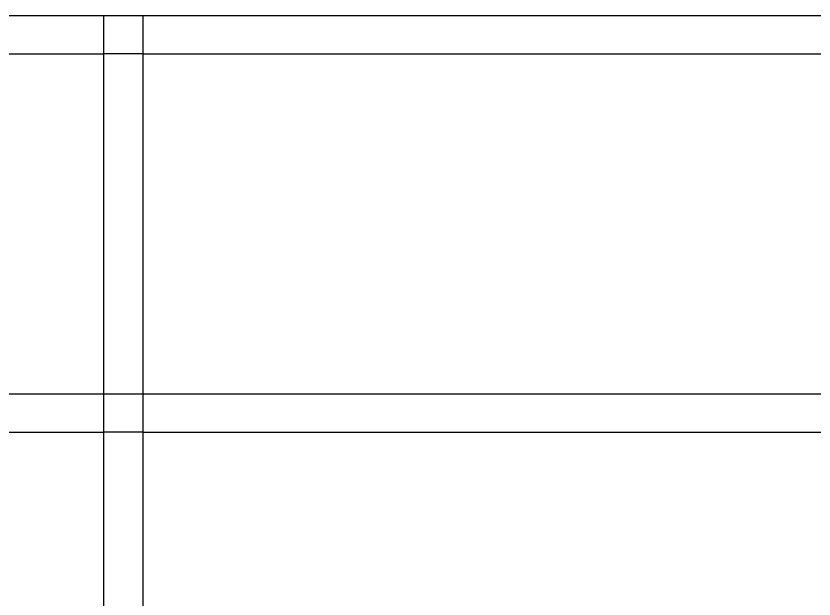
# Model space of a CAD drawing. Header units: metres. Extents: x 2.3 to 15.1, y 3 to 5.1.
# Drawn here: x 11.532 to 12.06, y 4.688 to 5.073 of the extents above; entities that cross this region are included whole.
import ezdxf

# ---------------------------------------------------------------- set-up
doc = ezdxf.new("R2010")
doc.units = ezdxf.units.M
doc.layers.add('Edges', color=7, linetype='Continuous')

# ---------------------------------------------------------------- blocks, each defined once
blk = doc.blocks.new('Chemistry Lab table fr')
at = {"layer": 'Edges'}
for p, q in [((1.27224, 0.80517), (0.37115, 0.80517)), ((1.29805, 0.80517), (1.27224, 0.80517)), ((1.27224, 0.78017), (1.27224, 0.80517)), ((2.19915, 0.80517), (1.29805, 0.80517)), ((1.29805, 0.78017), (1.29805, 0.80517)), ((0.37115, 0.78017), (1.27224, 0.78017)), ((1.29805, 0.78017), (1.27224, 0.78017)), ((1.27224, 0.55517), (1.27224, 0.78017)), ((1.29805, 0.78017), (2.19915, 0.78017)), ((1.29805, 0.55517), (1.29805, 0.78017)), ((1.27224, 0.55517), (1.18229, 0.55517)), ((1.27224, 0.53017), (1.27224, 0.55517)), ((1.29805, 0.55517), (1.27224, 0.55517)), ((1.29805, 0.53017), (1.29805, 0.55517)), ((1.94877, 0.55517), (1.29805, 0.55517)), ((0.37115, 0.53017), (1.27224, 0.53017)), ((1.27224, 0.36067), (1.27224, 0.53017)), ((1.29805, 0.53017), (1.27224, 0.53017)), ((1.29805, 0.34489), (1.29805, 0.53017)), ((1.29805, 0.53017), (1.94877, 0.53017))]:
    blk.add_line(p, q, dxfattribs=at)

msp = doc.modelspace()

# ---------------------------------------------------------------- block references
msp.add_blockref('Chemistry Lab table fr', (10.31787, 4.26826))

doc.saveas('drawing.dxf')
